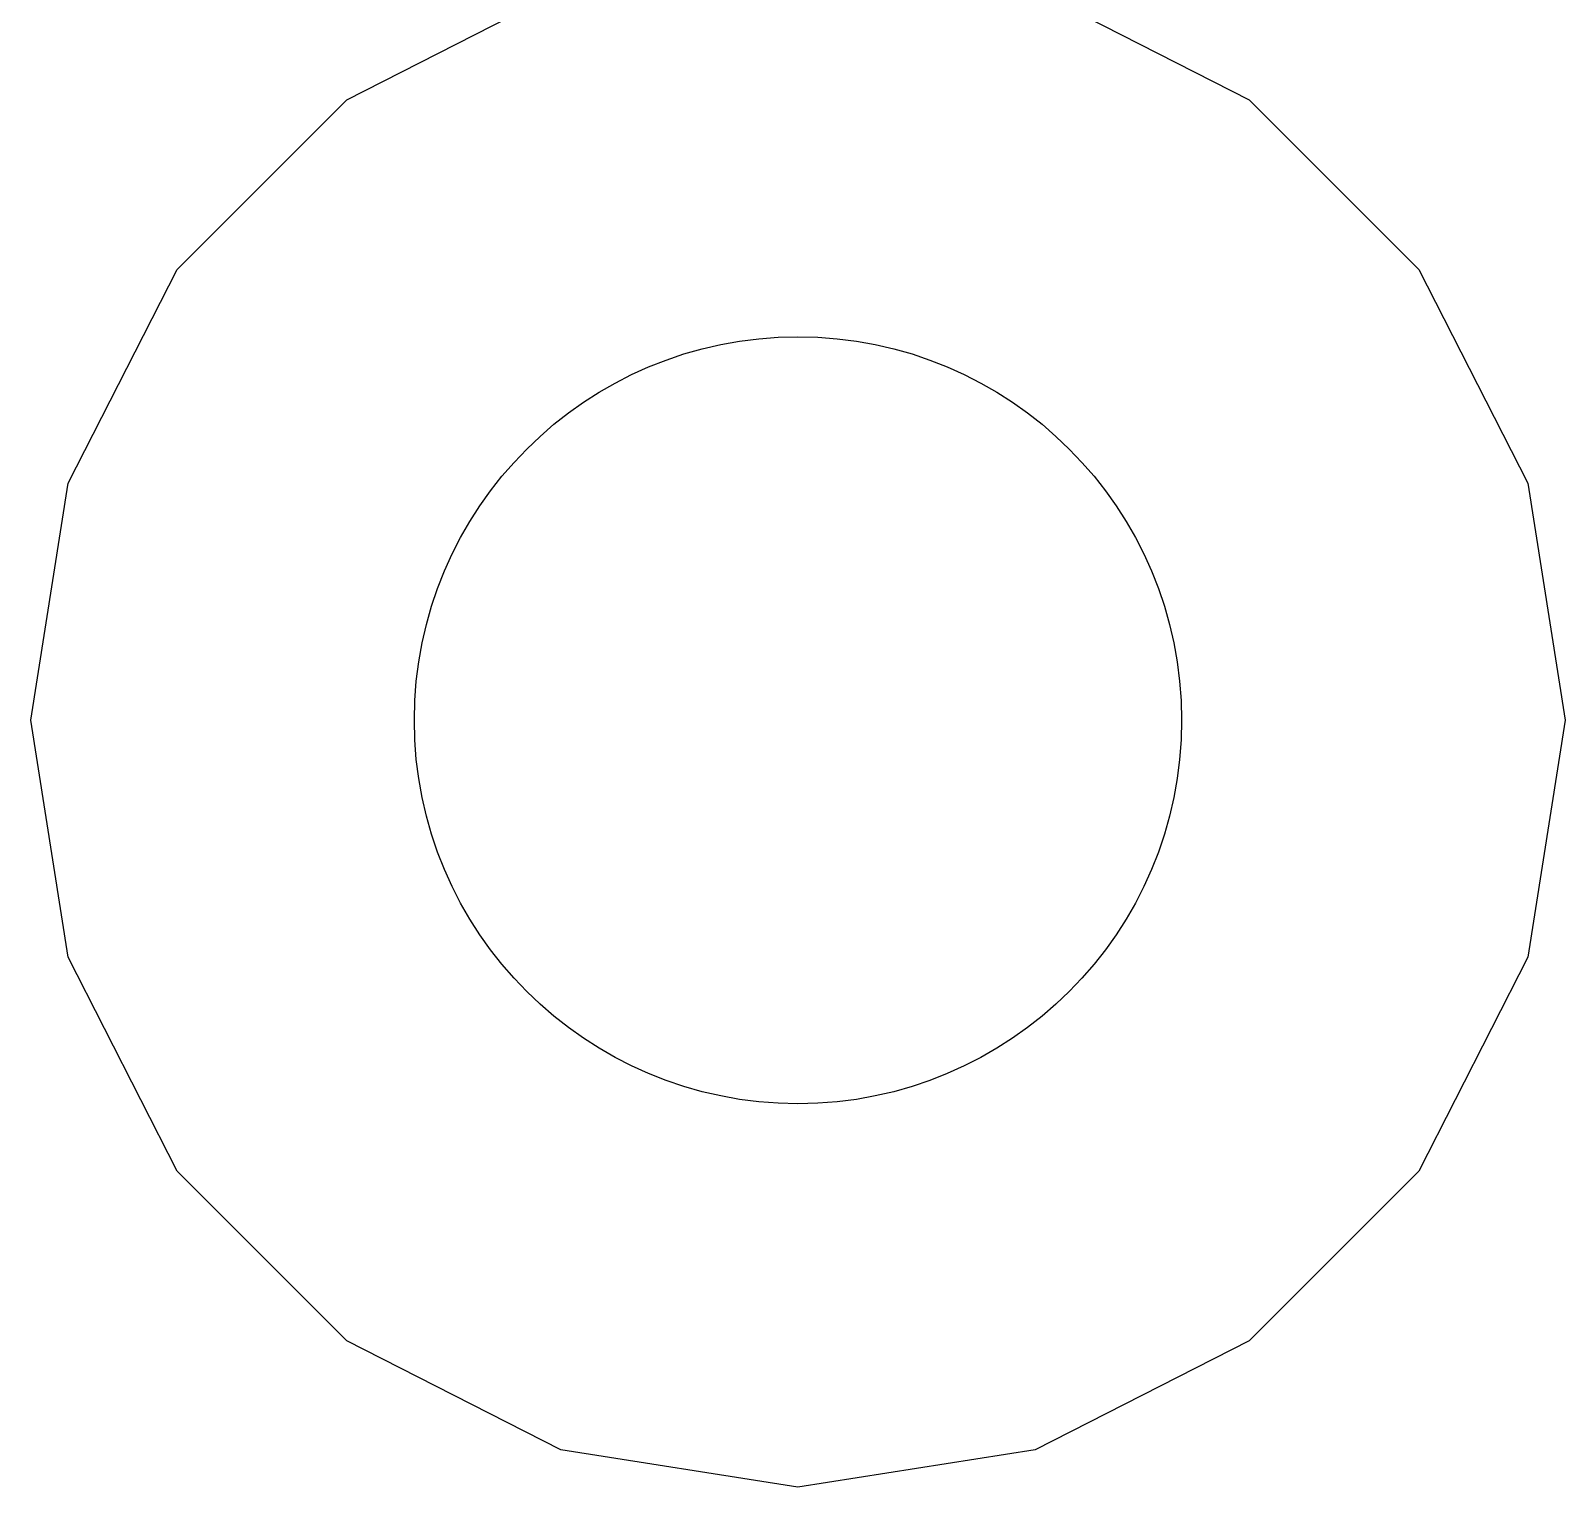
# Model space of a CAD drawing. Header units: millimetres. Extents: x -3894 to -3474, y -291 to 6.
# Drawn here: x -3737.082 to -3736.282, y -104.757 to -103.997 of the extents above; entities that cross this region are included whole.
import ezdxf

# ---------------------------------------------------------------- set-up
doc = ezdxf.new("R2010")
doc.units = ezdxf.units.MM
doc.layers.add('BLACK', color=7, linetype='Continuous')

msp = doc.modelspace()

# ---------------------------------------------------------------- linework, layer by layer
at = {"layer": 'BLACK', "linetype": 'Continuous'}
for p, q in [((-3736.91726, -104.0332), (-3736.80575, -103.97638)), ((-3736.55854, -103.97638), (-3736.44703, -104.0332)), ((-3737.00575, -104.12169), (-3736.91726, -104.0332)), ((-3736.44703, -104.0332), (-3736.35854, -104.12169)), ((-3737.06257, -104.2332), (-3737.00575, -104.12169)), ((-3736.35854, -104.12169), (-3736.30172, -104.2332)), ((-3737.08215, -104.3568), (-3737.06257, -104.2332)), ((-3736.30172, -104.2332), (-3736.28215, -104.3568)), ((-3737.06257, -104.48041), (-3737.08215, -104.3568)), ((-3736.28215, -104.3568), (-3736.30172, -104.48041)), ((-3737.00575, -104.59192), (-3737.06257, -104.48041)), ((-3736.30172, -104.48041), (-3736.35854, -104.59192)), ((-3736.91726, -104.68041), (-3737.00575, -104.59192)), ((-3736.35854, -104.59192), (-3736.44703, -104.68041)), ((-3736.80575, -104.73723), (-3736.91726, -104.68041)), ((-3736.44703, -104.68041), (-3736.55854, -104.73723)), ((-3736.68215, -104.7568), (-3736.80575, -104.73723)), ((-3736.55854, -104.73723), (-3736.68215, -104.7568))]:
    msp.add_line(p, q, dxfattribs=at)
at = {"layer": 'BLACK'}
msp.add_circle((-3736.68215, -104.3568), 0.2, dxfattribs=at)

doc.saveas('drawing.dxf')
